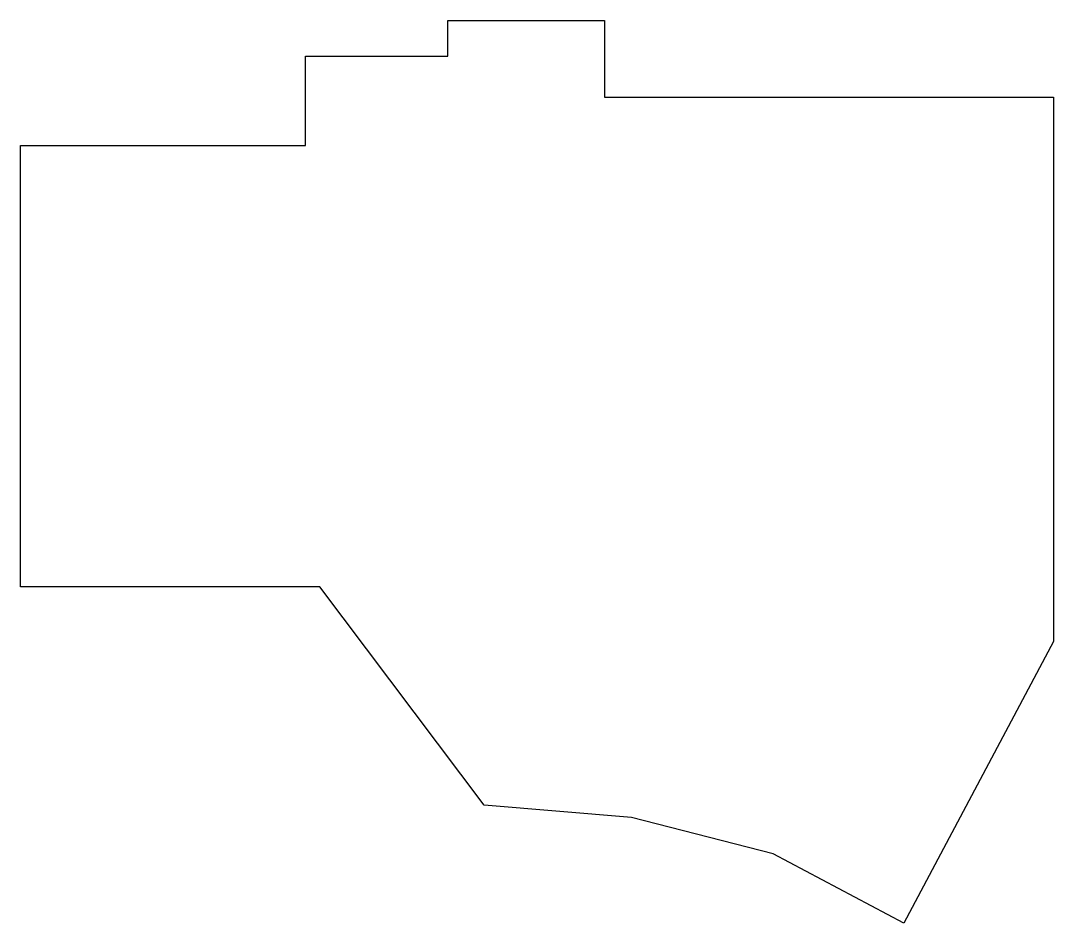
# Model space of a CAD drawing. Header units: millimetres. Extents: x -10 to 127, y -55 to 65.
import ezdxf

# ---------------------------------------------------------------- set-up
doc = ezdxf.new("R2010")
doc.units = ezdxf.units.MM

msp = doc.modelspace()

# ---------------------------------------------------------------- linework, layer by layer
for p, q in [((46.55, 60.35), (46.55, 65.11)), ((46.55, 65.11), (67.45, 65.11)), ((67.45, 65.11), (67.45, 54.91)), ((27.55, 48.45), (27.55, 60.35)), ((27.55, 60.35), (46.55, 60.35)), ((67.45, 54.91), (127.3, 54.91)), ((127.3, 54.91), (127.3, -17.74)), ((-10.45, -10.45), (-10.45, 48.45)), ((-10.45, 48.45), (27.55, 48.45)), ((29.45, -10.45), (-10.45, -10.45)), ((51.38, -39.59), (29.45, -10.45)), ((127.3, -17.74), (107.36, -55.34)), ((71.02, -41.2), (51.38, -39.59)), ((89.91, -46.07), (71.02, -41.2)), ((107.36, -55.34), (89.91, -46.07))]:
    msp.add_line(p, q)

doc.saveas('drawing.dxf')
